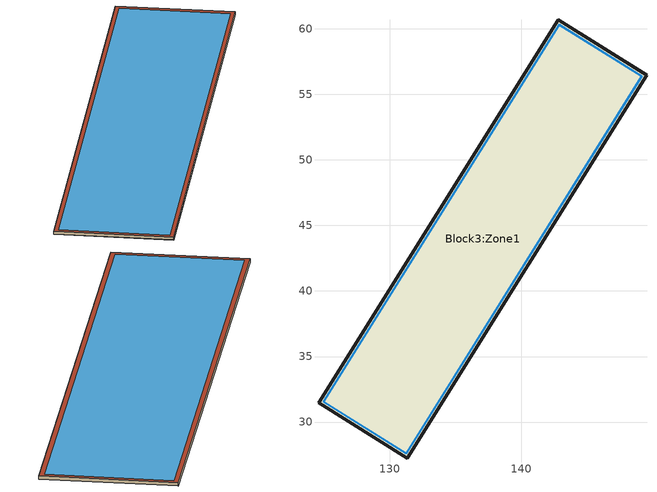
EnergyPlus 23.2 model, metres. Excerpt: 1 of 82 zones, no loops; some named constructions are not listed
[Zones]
Block3:Zone1
 floor outside (Project external floor): 131.34,27.23,20.68 124.55,31.47,20.68 142.82,60.71,21.89 149.61,56.47,21.89
 wall outside (BPS_Baseline_Wall): 149.61,56.47,21.89 142.82,60.71,21.89 142.82,60.7,22.09 149.6,56.46,22.09; 131.34,27.23,20.68 149.61,56.47,21.89 149.6,56.46,22.09 131.33,27.23,20.88; 142.82,60.71,21.89 124.55,31.47,20.68 124.55,31.46,20.88 142.82,60.7,22.09; 124.55,31.47,20.68 131.34,27.23,20.68 131.33,27.23,20.88 124.55,31.46,20.88
 roof outside (Project pitched roof): 124.55,31.46,20.88 131.33,27.23,20.88 149.6,56.46,22.09 142.82,60.7,22.09
 skylight (Perfectly Clear - 1005): 131.25,27.59,20.69 124.91,31.55,20.69 142.9,60.35,21.88 149.24,56.38,21.88
 skylight (Project roof glazing - 1006): 124.97,31.56,20.89 131.24,27.64,20.89 149.18,56.37,22.08 142.91,60.28,22.08
[Schedule:Compact]
Office_Reception_Equip: Through: 31 Dec, For: Weekdays SummerDesignDay, Until: 09:00, 0.0404, Until: 17:00, 1, Until: 24:00, 0.0404, For: Weekends, Until: 24:00, 0.0404, For: Holidays, Until: 24:00, 0.0404, For: WinterDesignDay AllOtherDays, Until: 24:00, 0
D1_Edu_Lecture_Equip: Through: 09 Jan, For: AllDays, Until: 24:00, 0.05, Through: 13 Feb, For: Weekdays SummerDesignDay, Until: 07:00, 0.05, Until: 21:00, 1, Until: 24:00, 0.05, For: Weekends, Until: 24:00, 0.05, For: Holidays, Until: 24:00, 0.05, For: WinterDesignDay AllOtherDays, Until: 24:00, 0, Through: 20 Feb, For: AllDays, Until: 24:00, 0.05, Through: 20 Mar, For: Weekdays SummerDesignDay, Until: 07:00, 0.05, Until: 21:00, 1, Until: 24:00, 0.05, For: Weekends, Until: 24:00, 0.05, For: Holidays, Until: 24:00, 0.05, For: WinterDesignDay AllOtherDays, Until: 24:00, 0, Through: 03 Apr, For: AllDays, Until: 24:00, 0.05, Through: 29 May, For: Weekdays SummerDesignDay, Until: 07:00, 0.05, Until: 21:00, 1, Until: 24:00, 0.05, For: Weekends, Until: 24:00, 0.05, For: Holidays, Until: 24:00, 0.05, For: WinterDesignDay AllOtherDays, Until: 24:00, 0, Through: 05 Jun, For: AllDays, Until: 24:00, 0.05, Through: 24 Jul, For: Weekdays SummerDesignDay, Until: 07:00, 0.05, Until: 21:00, 1, Until: 24:00, 0.05, For: Weekends, Until: 24:00, 0.05, For: Holidays, Until: 24:00, 0.05, For: WinterDesignDay AllOtherDays, Until: 24:00, 0, Through: 04 Sep, For: AllDays, Until: 24:00, 0.05, Through: 23 Oct, For: Weekdays SummerDesignDay, Until: 07:00, 0.05, Until: 21:00, 1, Until: 24:00, 0.05, For: Weekends, Until: 24:00, 0.05, For: Holidays, Until: 24:00, 0.05, For: WinterDesignDay AllOtherDays, Until: 24:00, 0, Through: 30 Oct, For: AllDays, Until: 24:00, 0.05, Through: 22 Dec, For: Weekdays SummerDesignDay, Until: 07:00, 0.05, Until: 21:00, 1, Until: 24:00, 0.05, For: Weekends, Until: 24:00, 0.05, For: Holidays, Until: 24:00, 0.05, For: WinterDesignDay AllOtherDays, Until: 24:00, 0, Through: 31 Dec, For: AllDays, Until: 24:00, 0.05
